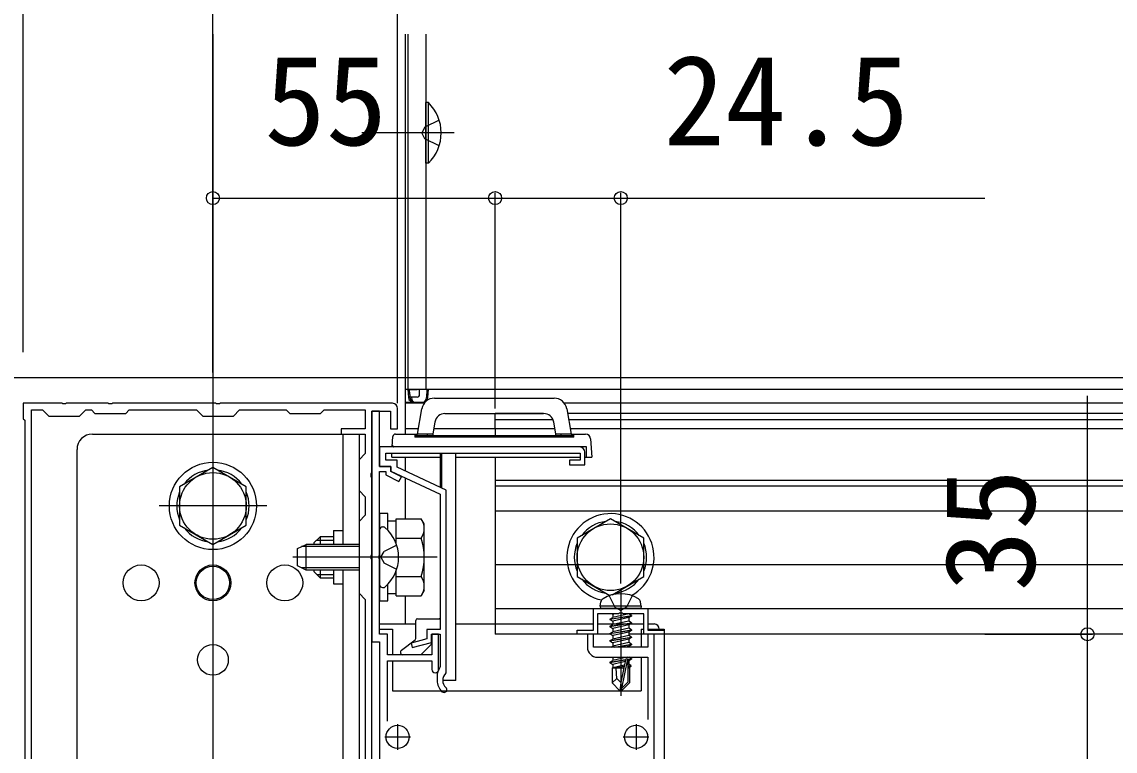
# Model space of a CAD drawing. Units: millimetres, scale not verified. Extents: x -1050 to 1050, y -1570 to 1562.
# Drawn here: x -214.8 to -1.6, y 785.2 to 927.3 of the extents above; entities that cross this region are included whole.
import ezdxf
from ezdxf.enums import TextEntityAlignment as Align

# ---------------------------------------------------------------- set-up
doc = ezdxf.new("R2010")
doc.units = ezdxf.units.MM
doc.header["$LTSCALE"] = 8
for name, color, linetype in [('0-2_YKK_11', 7, 'Continuous'), ('0-3_YKK_12', 2, 'Continuous'), ('0-4_YKK_13', 4, 'Continuous'), ('0-5_YKK_D', 6, 'Continuous')]:
    doc.layers.add(name, color=color, linetype=linetype)
doc.styles.add('ＭＳ ゴシック', font='')
doc.styles.get('ＭＳ ゴシック').set_extended_font_data('MS Gothic')

msp = doc.modelspace()

# ---------------------------------------------------------------- linework, layer by layer
at = {"layer": '0-2_YKK_11'}
for p, q in [((-133.8, 799.8), (-133.8, 799)), ((-141.5, 790.5), (-141.5, 785.5)), ((-95, 790.5), (-95, 785.5)), ((-144, 788), (-139, 788)), ((-97.5, 788), (-92.5, 788))]:
    msp.add_line(p, q, dxfattribs=at)
for points in [[(-142.5, 853), (-176.042, 853), (-176.225, 852.88), (-176.775, 852.88), (-176.958, 853), (-197.042, 853), (-197.225, 852.88), (-197.775, 852.88), (-197.958, 853), (-206.042, 853), (-206.225, 852.88), (-206.775, 852.88), (-206.958, 853), (-214.5, 853), (-214.5, 850), (-214.2, 849.7)], [(-212.9, 715.143), (-212.9, 851.7), (-210.7, 851.7), (-209.5, 850.5), (-203.5, 850.5), (-202.3, 851.7), (-201.2, 851.7), (-200.5, 851), (-194.5, 851), (-193.8, 851.7), (-180.7, 851.7), (-179.5, 850.5), (-173.5, 850.5), (-172.3, 851.7), (-163.2, 851.7), (-162.5, 851), (-156.5, 851), (-155.8, 851.7), (-147.8, 851.7), (-147.8, 848), (-152.5, 848), (-152.5, 847), (-147.8, 847), (-147.8, 843.2), (-149, 842), (-149, 836), (-147.8, 834.8), (-147.8, 831.2), (-149, 830), (-149, 816), (-147.8, 814.8), (-147.8, 762.2)], [(-146.5, 758.458), (-146.5, 822.542), (-146.62, 822.725), (-146.62, 823.275), (-146.5, 823.458), (-146.5, 838.542), (-146.62, 838.725), (-146.62, 839.275), (-146.5, 839.458), (-146.5, 851.5), (-142.9, 851.5), (-142.9, 848), (-141.5, 848), (-141.5, 852)], [(-133.5, 801.15), (-133.5, 808), (-134.8, 808), (-134.8, 804), (-143.5, 804), (-143.5, 808), (-145, 808), (-145, 822.542), (-145.12, 822.725), (-145.12, 823.275), (-145, 823.458), (-145, 839.7), (-143.8, 839.7), (-143.8, 839.093), (-141.231, 837.756), (-140.769, 838.644), (-142.8, 839.7), (-142.8, 840.7), (-145, 840.7), (-145, 851.5), (-146.5, 851.5), (-146.5, 806.5), (-145, 806.5), (-145, 777)], [(-214.2, 849.7), (-214.2, 716.3), (-214.5, 716), (-214.5, 708), (-213, 708), (-213, 712.9), (-212.632, 713.054), (-207.5, 708), (-182, 708), (-182, 709)], [(-106, 844.5), (-145, 844.5), (-145, 840.7), (-142.8, 840.7), (-142.8, 839.8), (-133.2, 835.3), (-133.2, 808.9), (-135.8, 808.9), (-135.8, 807.093), (-138.865, 806.285), (-138.635, 805.415), (-134.9, 806.4), (-134.9, 808), (-133.2, 808), (-133.2, 801.697), (-133.255, 801.525)], [(-132.095, 800.39), (-132, 800.609), (-132, 836.063), (-141.6, 840.563), (-141.6, 841.9), (-143.8, 841.9), (-143.8, 843.3), (-105.9, 843.3), (-105.9, 841.9), (-108, 841.9), (-108, 841), (-105, 841), (-105, 843.5)], [(-91.5, 773), (-91.5, 808), (-92.7, 808), (-92.7, 805.5), (-103.3, 805.5), (-103.3, 808), (-104.5, 808), (-104.5, 805.5)], [(-143.5, 791.059), (-143.5, 802.8), (-134.8, 802.8), (-134.8, 801.15)], [(-102.5, 803.5), (-92.7, 803.5), (-92.7, 791.399)]]:
    msp.add_lwpolyline(points, dxfattribs=at)
msp.add_lwpolyline([(-103.3, 813), (-92.7, 813), (-92.7, 808.8), (-89.5, 808.8), (-89.5, 808), (-93.5, 808), (-93.5, 812), (-97.542, 812), (-97.725, 812.12), (-98.275, 812.12), (-98.458, 812), (-102.5, 812), (-102.5, 808), (-106.5, 808), (-106.5, 808.8), (-103.3, 808.8)], close=True, dxfattribs=at)
for centre, radius, start, end in [((-142.5, 852), 1, 0.00001, 89.99999), ((-106, 843.5), 1, 0.00001, 89.99999), ((-102.5, 805.5), 2, 180.00001, 269.99999), ((-130.8, 799.8), 3, 144.90318, 180), ((-134.15, 801.15), 0.65, 180.00001, 269.99999), ((-134.15, 801.15), 0.65, 270.00001, 359.99999), ((-130.8, 799), 1.9, 132.9859, 227.02712), ((-130.8, 799), 3, 180.00001, 227.02713), ((-132.47, 797.207), 0.55, 329.99997, 47.0271), ((-132.47, 797.207), 0.55, 227.02712, 330.00001)]:
    msp.add_arc(centre, radius, start, end, dxfattribs=at)
at = {"layer": '0-3_YKK_12'}
for p, q in [((-177.5, 924.95), (-177.5, 458)), ((-140, 924.95), (-140, 847)), ((-139.5, 924.95), (-139.5, 855.697)), ((-136, 924.95), (-136, 855.697)), ((-481.216, 858), (860, 858)), ((-136, 855.697), (-140, 855.697)), ((54, 855.697), (-136, 855.697)), ((-136.318, 853), (-140, 853)), ((-140, 853), (-140, 847)), ((753.982, 853), (-108.982, 853)), ((-122.5, 848), (-122.5, 851)), ((-113.055, 851), (-122.5, 851)), ((753.355, 851), (-108.355, 851)), ((-111.191, 849.8), (-122.5, 849.8)), ((753.144, 849.8), (-108.144, 849.8)), ((-137.474, 848), (-140, 848)), ((-110.817, 848), (-134.474, 848)), ((-122.5, 848), (-122.5, 846.7)), ((752.826, 848), (-107.826, 848)), ((-140, 842.5), (-140, 839.813)), ((-140, 842.5), (-140, 839.813)), ((-122.5, 842.5), (-122.5, 808)), ((-140, 838.488), (-140, 830.506)), ((-140, 838.488), (-140, 830.506)), ((-122.5, 838), (767.5, 838)), ((767.5, 836.88), (-122.5, 836.88)), ((-167, 833), (-188, 833)), ((767.5, 832), (-122.5, 832)), ((767.5, 821.5), (-122.5, 821.5)), ((-140, 815.494), (-140, 810)), ((-140, 815.494), (-140, 810)), ((-100.013, 808), (-122.5, 808)), ((740.987, 808), (-96.45, 808))]:
    msp.add_line(p, q, dxfattribs=at)
msp.add_lwpolyline([(-122.5, 838), (-122.5, 813), (767.5, 813)], dxfattribs=at)
at = {"layer": '0-4_YKK_13'}
for p, q in [((-136, 899.797), (-136, 911.597)), ((-130.5, 905.697), (-148.5, 905.697)), ((-135.491, 899.797), (-136, 899.797)), ((-139.2, 855.697), (-140, 855.697)), ((-139.499, 855.697), (-139.5, 855.697)), ((-139.499, 855.697), (-139.404, 854.136)), ((-139.139, 854.697), (-139.108, 854.197)), ((-137.2, 855.697), (-137.7, 855.697)), ((-135.799, 855.697), (-137.2, 855.697)), ((-137.2, 854.697), (-137.2, 855.697)), ((-135.799, 855.697), (-135.895, 854.136)), ((-140, 853.197), (-138.106, 853.197)), ((-139.108, 854.197), (-139.105, 854.136)), ((-138.809, 854.197), (-139.108, 854.197)), ((-137.7, 854.197), (-138.809, 854.197)), ((-138.805, 854.136), (-138.809, 854.197)), ((-138.106, 853.197), (-136.594, 853.197)), ((-134.318, 854), (-110.982, 854)), ((-137.65, 847), (-136.78, 851.934)), ((-132.266, 851), (-113.024, 851)), ((-108.52, 851.934), (-107.65, 847)), ((-134.236, 849.347), (-134.645, 847.026)), ((-110.645, 847.026), (-111.055, 849.347)), ((-201, 847), (-149, 847)), ((-177.5, 847), (-177.5, 842)), ((-152.2, 847), (-152.2, 825.5)), ((-149, 847), (-149, 729)), ((-142.528, 844.5), (-142.403, 846.531)), ((-141.904, 847), (-137.65, 847)), ((-138.15, 847), (-138.15, 846.4)), ((-138.15, 846.7), (-107.15, 846.7)), ((-107.15, 846.4), (-138.15, 846.4)), ((-135.65, 847), (-137.65, 847)), ((-135.65, 846.7), (-135.65, 847.026)), ((-135.65, 847.026), (-134.65, 847.026)), ((-134.65, 847.026), (-134.65, 846.7)), ((-109.65, 847.026), (-109.65, 846.7)), ((-107.65, 847), (-109.65, 847)), ((-107.65, 847), (-104.866, 847)), ((-107.15, 846.4), (-107.15, 847)), ((-104.65, 844.5), (-142.209, 844.5)), ((-104.65, 842.5), (-104.65, 844.5)), ((-103.868, 846.061), (-103.65, 842.5)), ((-204, 732), (-204, 844)), ((-142.65, 842.5), (-142.601, 843.3)), ((-142.65, 842.5), (-133.15, 842.5)), ((-133.15, 836.602), (-133.15, 843.3)), ((-132.85, 836.461), (-132.85, 843.3)), ((-130.15, 799), (-130.15, 843.3)), ((-130.15, 842.5), (-105.9, 842.5)), ((-105, 842.5), (-103.65, 842.5)), ((-141.8, 830.05), (-143.4, 830.05)), ((-141.8, 830.506), (-136.881, 830.506)), ((-141.8, 825.729), (-141.8, 830.506)), ((-136.3, 829.5), (-136.881, 830.506)), ((-136.3, 816.5), (-136.3, 829.5)), ((-157.8, 825.8), (-156.6, 827)), ((-154, 827), (-156.6, 827)), ((-156.6, 827), (-156.6, 825.5)), ((-154, 828.2), (-154, 825.5)), ((-154, 828.2), (-152.2, 828.2)), ((-145, 828.251), (-145, 817.749)), ((-144.455, 828.9), (-144.257, 828.9)), ((-141.8, 825.729), (-141.8, 827)), ((-161, 824.7), (-159.3, 825.5)), ((-149, 825.067), (-160.22, 825.067)), ((-159.3, 820.5), (-159.3, 825.5)), ((-149, 825.5), (-159.3, 825.5)), ((-157.8, 825.8), (-157.8, 825.5)), ((-157.248, 826.352), (-154, 826.352)), ((-141.674, 825.372), (-144.135, 824.145)), ((-141.8, 826.753), (-136.881, 826.753)), ((-140.496, 823), (-161.913, 823)), ((-133.8, 823), (-160.3, 823)), ((-144.744, 823), (-144.135, 824.145)), ((-144.744, 823), (-144.135, 821.855)), ((-149, 820.933), (-160.22, 820.933)), ((-141.674, 820.628), (-144.135, 821.855)), ((-149, 820.5), (-159.3, 820.5)), ((-157.8, 820.5), (-157.8, 820.2)), ((-157.8, 820.2), (-156.6, 819)), ((-157.248, 819.648), (-154, 819.648)), ((-156.6, 820.5), (-156.6, 819)), ((-156.6, 819), (-154, 819)), ((-154, 820.5), (-154, 817.8)), ((-152.2, 820.5), (-152.2, 729)), ((-141.8, 819), (-141.8, 820.271)), ((-141.8, 815.494), (-141.8, 820.271)), ((-141.8, 819.247), (-136.881, 819.247)), ((-154, 817.8), (-152.2, 817.8)), ((-145, 817.749), (-145, 817.645)), ((-144.455, 817.1), (-144.257, 817.1)), ((-136.3, 816.5), (-136.881, 815.494)), ((-98, 816.9), (-98, 796)), ((-143.4, 815.95), (-141.8, 815.95)), ((-141.8, 815.494), (-136.881, 815.494)), ((-102, 813.5), (-101.858, 814.302)), ((-94, 813.5), (-94.141, 814.302)), ((-94, 813.5), (-102, 813.5)), ((-102, 813.5), (-101.912, 813)), ((-94.088, 813), (-101.912, 813)), ((-94, 813.5), (-94.088, 813)), ((-145, 810), (-137.95, 810)), ((-137.95, 807.15), (-137.95, 810.7)), ((-137.65, 811), (-133.2, 811)), ((-102.5, 810), (-93.5, 810)), ((-100.1, 810.95), (-95.9, 811.65)), ((-95.9, 811.55), (-100.1, 810.85)), ((-100.1, 810.95), (-99.55, 811.268)), ((-100.1, 810.95), (-100.1, 810.85)), ((-100.1, 810.85), (-99.55, 810.532)), ((-100.1, 809.55), (-95.9, 810.25)), ((-95.9, 810.15), (-100.1, 809.45)), ((-99.667, 812), (-99.55, 811.932)), ((-99.55, 811.932), (-99.325, 812)), ((-96.45, 811.968), (-99.55, 811.268)), ((-99.55, 811.932), (-99.55, 811.268)), ((-96.45, 811.232), (-99.55, 810.532)), ((-96.45, 810.568), (-99.55, 809.868)), ((-99.55, 810.532), (-99.55, 809.868)), ((-96.45, 812), (-96.45, 811.968)), ((-95.9, 811.65), (-96.45, 811.968)), ((-95.9, 811.55), (-96.45, 811.232)), ((-96.45, 811.232), (-96.45, 810.568)), ((-95.9, 810.25), (-96.45, 810.568)), ((-95.9, 811.65), (-95.9, 811.55)), ((-95.9, 810.25), (-95.9, 810.15)), ((-92.7, 810), (-91.5, 810)), ((-145, 809), (-142.5, 809)), ((-142.5, 809), (-142.5, 804)), ((-100.1, 809.55), (-99.55, 809.868)), ((-100.1, 809.55), (-100.1, 809.45)), ((-100.1, 809.45), (-99.55, 809.132)), ((-100.1, 808.15), (-95.9, 808.85)), ((-95.9, 808.75), (-100.1, 808.05)), ((-100.1, 808.15), (-99.55, 808.468)), ((-100.1, 808.15), (-100.1, 808.05)), ((-100.1, 808.05), (-99.55, 807.732)), ((-96.45, 809.168), (-99.55, 808.468)), ((-99.55, 809.132), (-99.55, 808.468)), ((-96.45, 809.832), (-96.45, 809.168)), ((-95.9, 808.85), (-96.45, 809.168)), ((-96.45, 808.432), (-96.45, 807.768)), ((-95.9, 808.85), (-95.9, 808.75)), ((-94, 809), (-94, 805.5)), ((-94, 809), (-93.5, 809)), ((-89.5, 809), (-89.5, 773)), ((-140.75, 804.9), (-138.07, 806.91)), ((-134.95, 806), (-136.95, 804)), ((-134.95, 806.465), (-134.95, 806)), ((-100.1, 806.75), (-95.9, 807.45)), ((-95.9, 807.35), (-100.1, 806.65)), ((-100.1, 806.75), (-99.55, 807.068)), ((-100.1, 806.75), (-100.1, 806.65)), ((-100.1, 806.65), (-99.55, 806.332)), ((-99.84, 805.5), (-99.55, 805.668)), ((-96.45, 807.768), (-99.55, 807.068)), ((-99.55, 807.732), (-99.55, 807.068)), ((-96.45, 806.368), (-99.55, 805.668)), ((-99.55, 806.332), (-99.55, 805.668)), ((-99.2, 805.5), (-95.9, 806.05)), ((-95.9, 805.95), (-98.6, 805.5)), ((-95.9, 807.45), (-96.45, 807.768)), ((-96.45, 807.032), (-96.45, 806.368)), ((-95.9, 806.05), (-96.45, 806.368)), ((-95.9, 807.45), (-95.9, 807.35)), ((-95.9, 806.05), (-95.9, 805.95)), ((-136.95, 804), (-140.45, 804)), ((-96.45, 805.632), (-96.45, 805.5)), ((-142.5, 802.8), (-142.5, 797)), ((-100.1, 802.55), (-97.074, 803.054)), ((-97.102, 802.95), (-100.1, 802.45)), ((-100.1, 802.55), (-99.55, 802.868)), ((-100.1, 802.55), (-100.1, 802.45)), ((-100.1, 802.45), (-99.55, 802.132)), ((-99.7, 801.4), (-99.55, 801.468)), ((-99.7, 801.4), (-99.7, 798.55)), ((-97.424, 801.4), (-99.7, 801.4)), ((-96.749, 803.5), (-99.55, 802.868)), ((-99.55, 803.5), (-99.55, 802.868)), ((-97.16, 802.672), (-99.55, 802.132)), ((-99.55, 802.132), (-99.55, 801.468)), ((-97.305, 801.975), (-99.55, 801.468)), ((-97.365, 801.683), (-99.083, 801.4)), ((-97.09, 803.007), (-98, 798.622)), ((-96.668, 803.123), (-97.85, 797.424)), ((-97.42, 801.416), (-97.504, 801.4)), ((-96.668, 803.122), (-95.9, 803.25)), ((-95.9, 803.15), (-96.613, 803.031)), ((-96.45, 802.168), (-96.603, 802.133)), ((-96.6, 802.952), (-96.6, 798.674)), ((-96, 801.908), (-96.6, 801.809)), ((-96, 801.692), (-96.6, 801.576)), ((-96.3, 801.4), (-96.6, 801.4)), ((-96.45, 802.832), (-96.45, 802.168)), ((-96, 801.908), (-96.45, 802.168)), ((-95.9, 803.25), (-96.333, 803.5)), ((-96, 801.692), (-96.3, 801.519)), ((-96.3, 801.519), (-96.3, 798.55)), ((-96, 801.908), (-96, 801.692)), ((-95.9, 803.25), (-95.9, 803.15)), ((-94, 803.5), (-94, 797)), ((-98.743, 799.353), (-99.7, 798.55)), ((-130.15, 799), (-132.7, 799)), ((-98.15, 797), (-99.7, 798.55)), ((-98, 798.622), (-98.15, 797)), ((-98, 798.622), (-98, 797)), ((-96.6, 798.674), (-97.85, 797.424)), ((-97.85, 797), (-96.3, 798.55)), ((-97.85, 797.424), (-97.85, 797)), ((-142.5, 797), (-94, 797)), ((-98.15, 797), (-97.85, 797))]:
    msp.add_line(p, q, dxfattribs=at)
for points in [[(-135.491, 899.797), (-135.491, 911.597), (-136, 911.597)], [(-133.389, 908.197), (-136.167, 906.842), (-136.776, 905.697)], [(-133.389, 903.197), (-136.167, 904.552), (-136.776, 905.697)], [(-139.139, 854.697), (-139.2, 855.697), (-137.7, 855.697)], [(-135.595, 854.136), (-135.5, 855.697), (-135.799, 855.697)], [(-110.65, 846.7), (-110.65, 847.026), (-109.65, 847.026)], [(-145, 831.5), (-145, 814.5), (-143.4, 814.5), (-143.4, 817.715)], [(-143.4, 828.285), (-143.4, 831.5), (-145, 831.5)], [(-100, 830.506), (-106.5, 826.753), (-106.5, 819.247), (-100.099, 815.552)], [(-99.68, 815.679), (-93.5, 819.247), (-93.5, 826.753), (-100, 830.506)], [(-145, 828.355), (-145, 828.251), (-145, 827.9)], [(-159.3, 820.5), (-161, 821.3), (-161, 824.7)], [(-100.258, 815.495), (-99.145, 813.263), (-98, 812.654)], [(-95.742, 815.495), (-96.855, 813.263), (-98, 812.654)], [(-130.15, 810), (-122.5, 810), (-103.3, 810)], [(-95.9, 810.15), (-96.45, 809.832), (-99.55, 809.132)], [(-95.9, 808.75), (-96.45, 808.432), (-99.55, 807.732)], [(-92.683, 809), (-90.5, 809), (-89.5, 809)], [(-95.9, 807.35), (-96.45, 807.032), (-99.55, 806.332)], [(-95.9, 805.95), (-96.45, 805.632), (-97.037, 805.5)], [(-98, 798.622), (-98.743, 799.353), (-98.9, 801.4)], [(-95.9, 803.15), (-96.45, 802.832), (-96.6, 802.799)]]:
    msp.add_lwpolyline(points, dxfattribs=at)
msp.add_lwpolyline([(-177.5, 840.506), (-184, 836.753), (-184, 829.247), (-177.5, 825.494), (-171, 829.247), (-171, 836.753)], close=True, dxfattribs=at)
for centre, radius in [((-177.5, 833), 8.5), ((-177.5, 833), 6.5), ((-100, 823), 6.5), ((-191.5, 818), 3.5), ((-177.5, 818), 3.5), ((-177.5, 818), 3.25), ((-163.5, 818), 3.5), ((-177.5, 803), 3), ((-141.5, 788), 2.25), ((-95, 788), 2.25)]:
    msp.add_circle(centre, radius, dxfattribs=at)
for centre, radius, start, end in [((-141.232, 905.697), 8.232, 314.2189, 45.7811), ((-137.7, 854.697), 0.5, 270, 0), ((-138.106, 854.197), 1, 183.5, 270), ((-134.318, 851.5), 2.5, 90, 170), ((-136.594, 854.197), 1, 270, 356.5), ((-136.594, 854.197), 1, 270, 275.40216), ((-110.982, 851.5), 2.5, 10, 90), ((-132.266, 849), 2, 90, 170), ((-113.024, 849), 2, 10, 90), ((-201, 844), 3, 90, 180), ((-141.904, 846.5), 0.5, 90, 176.5), ((-104.866, 846), 1, 3.5, 90), ((-142.209, 844.8), 0.3, 176.5, 270), ((-177.5, 833), 7.05, 97.21814, 142.78186), ((-177.5, 833), 7.05, 37.21814, 82.78186), ((-177.5, 833), 7.05, 157.21814, 202.78186), ((-177.5, 833), 7.05, 337.21814, 22.78186), ((-100, 823), 8.5, 298.81528, 258.44639), ((-139.623, 828.629), 3.323, 325.61575, 34.38425), ((-100, 823), 7.05, 97.21814, 142.78186), ((-100, 823), 7.05, 37.21814, 82.78186), ((-177.5, 833), 7.05, 217.21814, 262.78186), ((-177.5, 833), 7.05, 277.21814, 322.78186), ((-144.455, 828.355), 0.545, 90, 180), ((-144.257, 828.35), 0.55, 48.43917, 90), ((-149, 823), 7.7, 311.56083, 48.43917), ((-148.719, 823), 12.419, 342.41205, 17.58795), ((-100, 823), 7.05, 157.21814, 202.78186), ((-100, 823), 7.05, 337.21814, 22.78186), ((-139.623, 817.371), 3.323, 325.61575, 34.38425), ((-100, 823), 7.05, 217.21814, 262.78186), ((-100, 823), 7.05, 277.21814, 322.78186), ((-144.455, 817.645), 0.545, 180, 270), ((-144.257, 817.65), 0.55, 270, 311.56083), ((-100.972, 814.146), 0.9, 122.05588, 170), ((-98, 809.4), 6.5, 57.94412, 122.05588), ((-95.028, 814.146), 0.9, 10, 57.94412), ((-137.65, 810.7), 0.3, 90, 180), ((-91.5, 809), 1, 0, 90), ((-138.25, 807.15), 0.3, 306.8699, 0), ((-140.45, 804.5), 0.5, 126.8699, 270), ((-96.848, 802.952), 0.248, 0, 167.19096)]:
    msp.add_arc(centre, radius, start, end, dxfattribs=at)
for centre, major_axis, ratio, start_param, end_param in [((-138.106, 854.197), (1.3, 0), 0.769231, 3.2026792, 4.712389), ((-138.106, 854.197), (0, -1), 0.7, 4.7734755, 6.2831853), ((-136.594, 854.197), (0, -1), 0.7, 0, 1.5097098), ((-136.594, 854.197), (0, -1), 0.7, 0, 0.1425718), ((-133.45, 811.3), (0.3, 0), 0.999888, 4.712389, 5.6975337)]:
    msp.add_ellipse(centre, major_axis=major_axis, ratio=ratio, start_param=start_param, end_param=end_param, dxfattribs=at)
at = {"layer": '0-5_YKK_D'}
for p, q in [((-214.5, 863), (-214.5, 974)), ((-141.5, 853), (-141.5, 974)), ((-177.5, 863), (-177.5, 934)), ((-141.5, 853), (-141.5, 934)), ((-177.5, 859), (-177.5, 894)), ((-122.5, 852), (-122.5, 894)), ((-122.5, 852), (-122.5, 894)), ((-98, 817.9), (-98, 894)), ((-177.5, 893), (-122.5, 893)), ((-27, 808), (-6, 808))]:
    msp.add_line(p, q, dxfattribs=at)
for points in [[(-122.5, 893), (-98, 893), (-26.991, 893)], [(-7, 773), (-7, 808), (-7, 854.464)]]:
    msp.add_lwpolyline(points, dxfattribs=at)
for centre in [(-177.5, 893), (-122.5, 893), (-122.5, 893), (-98, 893), (-7, 808)]:
    msp.add_circle(centre, 1.275, dxfattribs=at)

# ---------------------------------------------------------------- texts
at = {"layer": '0-5_YKK_D', "style": 'ＭＳ ゴシック'}
for s, p in [('55', (-167.455, 898)), ('24.5', (-89.673, 898))]:
    msp.add_text(s, height=17.6, dxfattribs=at).set_placement(p, align=Align.BOTTOM_LEFT)
msp.add_text('35', height=17.6, rotation=90, dxfattribs=at).set_placement((-12, 816.327), align=Align.BOTTOM_LEFT)

doc.saveas('drawing.dxf')
